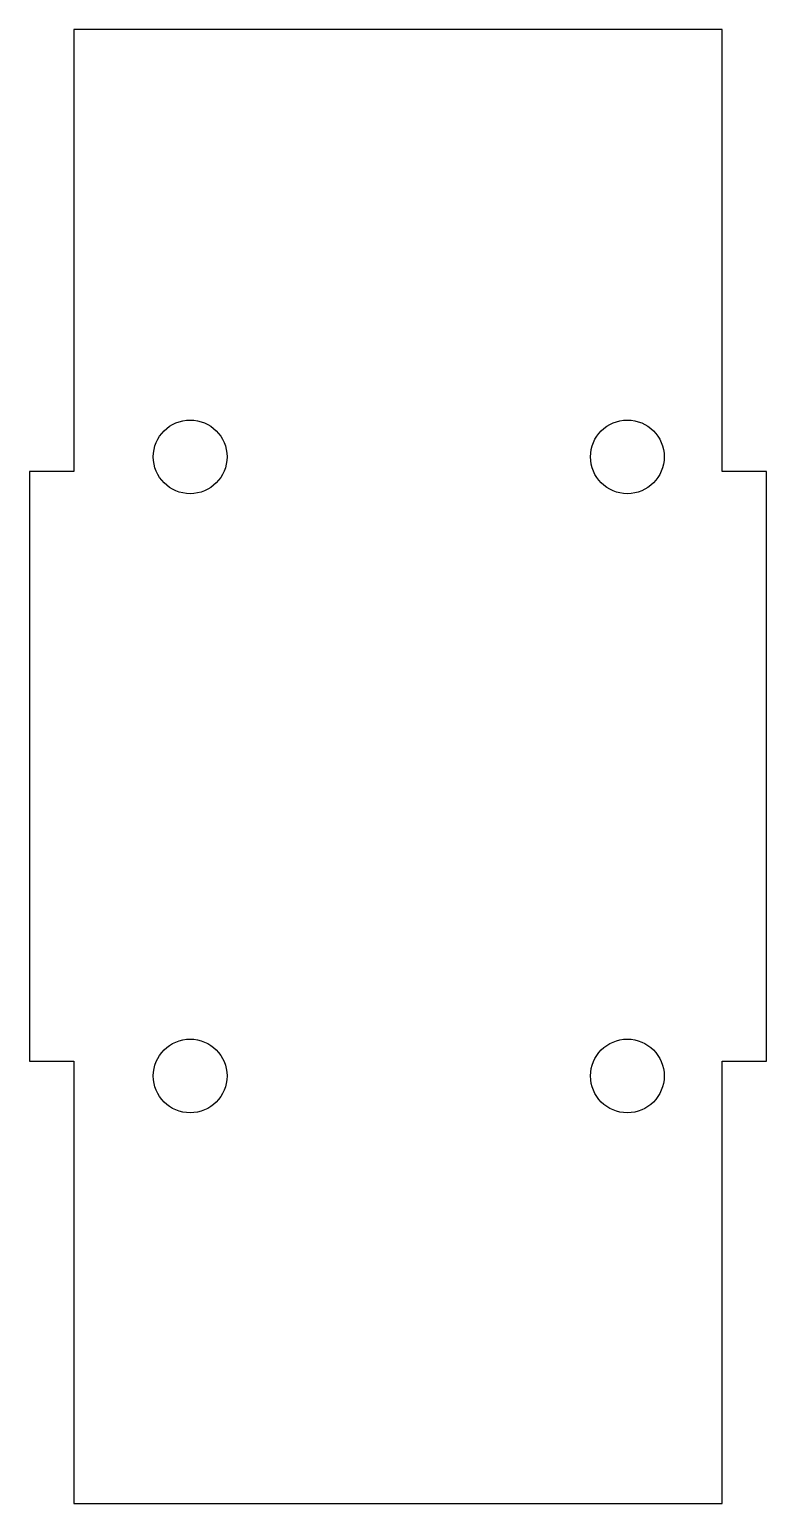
# Model space of a CAD drawing. Header units: millimetres. Extents: x -25 to 25, y -61 to 39.
import ezdxf

# ---------------------------------------------------------------- set-up
doc = ezdxf.new("R2010")
doc.units = ezdxf.units.MM

msp = doc.modelspace()

# ---------------------------------------------------------------- linework, layer by layer
at = {"color": 7, "linetype": 'Continuous', "lineweight": 25}
for p, q in [((-22, 39.28), (-22, 9.28)), ((22, 39.28), (-22, 39.28)), ((22, 9.28), (22, 39.28)), ((-22, 9.28), (-25, 9.28)), ((-25, 9.28), (-25, -30.72)), ((25, 9.28), (22, 9.28)), ((25, -30.72), (25, 9.28)), ((-25, -30.72), (-22, -30.72)), ((-22, -30.72), (-22, -60.72)), ((22, -30.72), (25, -30.72)), ((22, -60.72), (22, -30.72)), ((-22, -60.72), (22, -60.72))]:
    msp.add_line(p, q, dxfattribs=at)
for centre in [(-14.1, 10.28), (15.56, 10.28), (-14.1, -31.72), (15.56, -31.72)]:
    msp.add_circle(centre, 2.5, dxfattribs=at)

doc.saveas('drawing.dxf')
